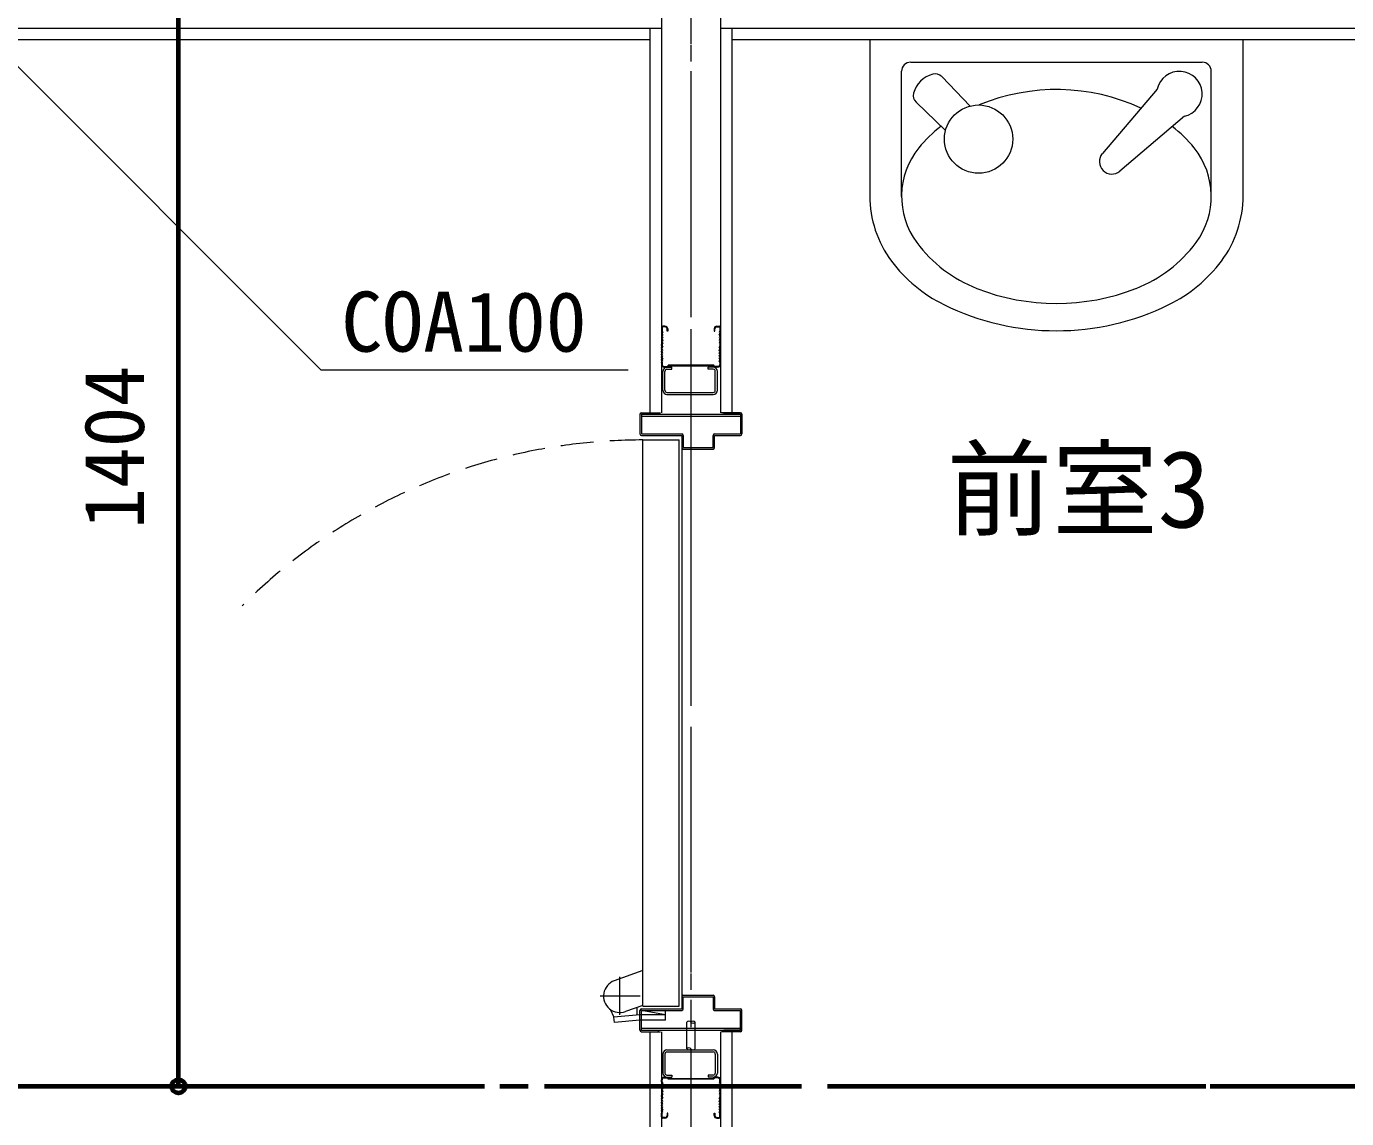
# Model space of a CAD drawing. Units: millimetres at full size, sheet at 1:30. Extents: x -16828 to 149130, y 47892 to 100313.
# Drawn here: x -4745 to -3295, y 50915 to 52115 of the extents above; entities that cross this region are included whole.
import ezdxf
from ezdxf.enums import TextEntityAlignment as Align

# ---------------------------------------------------------------- set-up
doc = ezdxf.new("R2010")
doc.units = ezdxf.units.MM
doc.header["$LTSCALE"] = 30
doc.header["$PDMODE"] = 32
doc.header["$PDSIZE"] = 15
for name, pattern in [('CHAIN2', [12, 9, -1, 1, -1]), ('DASHED1', [1.8, 1.2, -0.6]), ('DOUBLE_CHAIN1', [8.8, 5, -1, 0.6, -0.6, 0.6, -1])]:
    doc.linetypes.add(name, pattern=pattern)
for name, color, linetype, lineweight in [('0-0', 7, 'CHAIN2', 15), ('2-0_通芯', 7, 'DOUBLE_CHAIN1', 15), ('2-2_間仕切り芯', 7, 'DOUBLE_CHAIN1', 15), ('2-3_間仕切り', 7, 'Continuous', 15), ('2-A_建具', 7, 'Continuous', 15), ('3-0_AIHO08-壁芯', 7, 'CHAIN2', 15), ('4-7_AIHO13-衛生器具', 7, 'Continuous', 15), ('9-6_無題7', 7, 'Continuous', 15), ('9-E_配管－給湯１：ＣＵＰ(Ｍ)', 1, 'Continuous', 60)]:
    doc.layers.add(name, color=color, linetype=linetype, lineweight=lineweight)
doc.layers.add('4-8_AIHO12-部屋名', color=7, linetype='Continuous')
doc.styles.add('ＭＳ ゴシック', font='')
doc.styles.get('ＭＳ ゴシック').set_extended_font_data('MS Gothic')

# ---------------------------------------------------------------- blocks, each defined once
blk = doc.blocks.new('グループ部品-35')
at = {"layer": '4-7_AIHO13-衛生器具'}
for p, q in [((-3818.77, 52100.86), (-3818.77, 51929.24)), ((-3818.77, 52100.86), (-3408.77, 52100.86)), ((-3523.76, 52100.86), (-3503.76, 52100.86)), ((-3408.77, 51929.24), (-3408.77, 52100.86)), ((-3783.77, 51928.36), (-3783.77, 52065.86)), ((-3773.77, 52075.86), (-3453.77, 52075.86)), ((-3443.77, 51928.36), (-3443.77, 52065.86)), ((-3708.6, 52027.68), (-3739.78, 52060.02)), ((-3503.18, 52046.34), (-3563.38, 51975.55)), ((-3767.93, 52031.87), (-3735.59, 52000.69)), ((-3473.32, 52016.47), (-3544.1, 51956.26))]:
    blk.add_line(p, q, dxfattribs=at)
blk.add_circle((-3699.27, 51991.36), 37.5, dxfattribs=at)
for centre, radius, start, end in [((-3773.77, 52065.86), 10, 90, 180), ((-3478.79, 52040.86), 25, 282.64013, 167.32941), ((-3453.77, 52065.86), 10, 0, 90), ((-3741.7, 52033.79), 30, 105.3058, 164.69517), ((-3746.98, 52053.08), 10, 43.95652, 105.3058), ((-3760.99, 52039.07), 10, 164.69517, 226.04339), ((-3613.77, 51825.86), 220, 65.06722, 112.67346), ((-3655.96, 51893.83), 140, 127.1465, 141.11199), ((-3571.58, 51893.83), 140, 38.88801, 52.65285), ((-3698.77, 51928.36), 85, 141.11199, 216.50992), ((-3528.77, 51928.36), 85, 323.49008, 38.88801), ((-3552.96, 51966.69), 13.68, 139.62111, 310.38272), ((-3698.77, 51929.24), 120, 180, 216.75895), ((-3528.77, 51929.24), 120, 323.24105, 0), ((-3646.53, 51967.03), 150, 216.50992, 248.65668), ((-3581.01, 51967.03), 150, 291.34332, 323.49008), ((-3666.72, 51953.17), 160, 216.75895, 243.81443), ((-3560.82, 51953.17), 160, 296.18557, 323.24105), ((-3613.77, 52050.86), 240, 248.65668, 291.34332), ((-3613.77, 52060.86), 280.01, 243.81443, 296.18557)]:
    blk.add_arc(centre, radius, start, end, dxfattribs=at)

msp = doc.modelspace()

# ---------------------------------------------------------------- linework, layer by layer
at = {"layer": '0-0', "color": 1, "lineweight": 60}
msp.add_line((-9565.04, 50950.86), (35684.96, 50950.86), dxfattribs=at)
at = {"layer": '2-0_通芯', "color": 1, "lineweight": 60}
msp.add_line((-10727.74, 50950.86), (35684.96, 50950.86), dxfattribs=at)
at = {"layer": '2-2_間仕切り芯'}
msp.add_line((-4015.04, 53630.65), (-4015.04, 50451.34), dxfattribs=at)
at = {"layer": '2-3_間仕切り'}
for p, q in [((-4047.54, 52255.86), (-4047.54, 51690.86)), ((-3982.54, 52255.86), (-3982.54, 51690.86)), ((-5900.04, 52113.36), (-4047.54, 52113.36)), ((-4060.04, 52113.36), (-4060.04, 51690.86)), ((-3982.54, 52113.36), (-2847.54, 52113.36)), ((-3970.04, 52113.36), (-3970.04, 51690.86)), ((-5900.04, 52100.86), (-4060.04, 52100.86)), ((-3970.04, 52100.86), (-2860.04, 52100.86)), ((-4060.04, 51010.86), (-4060.04, 50865.86)), ((-4047.54, 51010.86), (-4047.54, 50865.86)), ((-3982.54, 51010.86), (-3982.54, 50865.86)), ((-3970.04, 51010.86), (-3970.04, 50865.86))]:
    msp.add_line(p, q, dxfattribs=at)
at = {"layer": '2-A_建具'}
for p, q in [((-4047.54, 51784.36), (-4047.54, 51780.86)), ((-4046.74, 51784.36), (-4046.74, 51780.86)), ((-4046.04, 51776.36), (-4046.74, 51777.86)), ((-4043.54, 51785.86), (-4046.04, 51785.86)), ((-4043.54, 51785.06), (-4046.04, 51785.06)), ((-4040.54, 51782.86), (-4040.54, 51780.36)), ((-3989.54, 51782.86), (-3989.54, 51780.36)), ((-3986.54, 51785.86), (-3984.04, 51785.86)), ((-3986.54, 51785.06), (-3984.04, 51785.06)), ((-3984.04, 51776.36), (-3983.34, 51777.86)), ((-3983.34, 51784.36), (-3983.34, 51780.86)), ((-3982.54, 51784.36), (-3982.54, 51780.86)), ((-4047.54, 51771.86), (-4046.84, 51770.36)), ((-4046.84, 51770.36), (-4047.54, 51768.86)), ((-4047.54, 51764.66), (-4047.54, 51765.86)), ((-4047.54, 51764.66), (-4046.84, 51763.36)), ((-4047.54, 51762.06), (-4046.84, 51763.36)), ((-4047.54, 51762.06), (-4047.54, 51760.86)), ((-4046.04, 51770.36), (-4046.74, 51768.86)), ((-4046.74, 51768.86), (-4046.04, 51767.36)), ((-4046.04, 51767.36), (-4046.74, 51765.86)), ((-4046.04, 51759.36), (-4046.74, 51760.86)), ((-3984.04, 51770.36), (-3983.34, 51768.86)), ((-3983.34, 51768.86), (-3984.04, 51767.36)), ((-3984.04, 51767.36), (-3983.34, 51765.86)), ((-3984.04, 51759.36), (-3983.34, 51760.86)), ((-3982.54, 51771.86), (-3983.24, 51770.36)), ((-3983.24, 51770.36), (-3982.54, 51768.86)), ((-3982.54, 51764.66), (-3983.24, 51763.36)), ((-3982.54, 51762.06), (-3983.24, 51763.36)), ((-3982.54, 51764.66), (-3982.54, 51765.86)), ((-3982.54, 51762.06), (-3982.54, 51760.86)), ((-4046.84, 51756.36), (-4047.54, 51757.86)), ((-4047.54, 51754.86), (-4046.84, 51756.36)), ((-4046.74, 51757.86), (-4046.04, 51759.36)), ((-4046.04, 51756.36), (-4046.74, 51757.86)), ((-4046.04, 51750.36), (-4046.74, 51748.86)), ((-3983.34, 51757.86), (-3984.04, 51759.36)), ((-3984.04, 51756.36), (-3983.34, 51757.86)), ((-3984.04, 51750.36), (-3983.34, 51748.86)), ((-3983.24, 51756.36), (-3982.54, 51757.86)), ((-3982.54, 51754.86), (-3983.24, 51756.36)), ((-4047.54, 51745.86), (-4047.54, 51743.86)), ((-4046.74, 51745.86), (-4046.74, 51743.86)), ((-4045.98, 51715.46), (-4045.98, 51736.26)), ((-4044.54, 51740.86), (-4035.98, 51740.86)), ((-4043.68, 51715.46), (-4043.68, 51736.26)), ((-4041.38, 51738.56), (-4035.98, 51738.56)), ((-4040.57, 51740.86), (-4039.7, 51742.36)), ((-3990, 51743.16), (-4040.08, 51743.16)), ((-4039.7, 51742.36), (-3990.38, 51742.36)), ((-4035.98, 51738.56), (-4035.98, 51740.86)), ((-3990.58, 51740.86), (-3995.98, 51740.86)), ((-3995.98, 51738.56), (-3995.98, 51740.86)), ((-3990.58, 51738.56), (-3995.98, 51738.56)), ((-3988.28, 51715.46), (-3988.28, 51736.26)), ((-3985.98, 51715.46), (-3985.98, 51736.26)), ((-3983.34, 51745.86), (-3983.34, 51743.86)), ((-3982.54, 51745.86), (-3982.54, 51743.86)), ((-4041.38, 51713.16), (-3990.58, 51713.16)), ((-4041.38, 51710.86), (-3990.58, 51710.86)), ((-4071.04, 51689.26), (-4071.04, 51667.46)), ((-4069.44, 51690.86), (-4048.54, 51690.86)), ((-4069.44, 51689.26), (-4069.44, 51667.46)), ((-4069.44, 51689.26), (-4051.04, 51689.26)), ((-4069.44, 51689.26), (-3960.64, 51689.26)), ((-4051.04, 51689.26), (-4051.04, 51690.86)), ((-3960.64, 51690.86), (-3981.54, 51690.86)), ((-3979.04, 51690.86), (-3979.04, 51689.26)), ((-3960.64, 51689.26), (-3979.04, 51689.26)), ((-3960.64, 51689.26), (-3960.64, 51667.46)), ((-3959.04, 51689.26), (-3959.04, 51667.46)), ((-4069.44, 51686.96), (-3960.64, 51686.96)), ((-4069.44, 51667.46), (-4025.04, 51667.46)), ((-4069.44, 51665.86), (-4025.04, 51665.86)), ((-4068.04, 51660.86), (-4028.04, 51660.86)), ((-4068.04, 51038.86), (-4068.04, 51660.86)), ((-4028.04, 51038.86), (-4028.04, 51660.86)), ((-4025.04, 51665.86), (-4025.04, 51035.86)), ((-4023.44, 51665.86), (-4023.44, 51652.46)), ((-3990.64, 51652.46), (-3990.64, 51665.86)), ((-3989.04, 51667.46), (-3960.64, 51667.46)), ((-3989.04, 51652.46), (-3989.04, 51665.86)), ((-3989.04, 51665.86), (-3960.64, 51665.86)), ((-4023.44, 51652.46), (-3990.64, 51652.46)), ((-4023.44, 51650.86), (-3990.64, 51650.86)), ((-4068.04, 51078.12), (-4099.2, 51066.78)), ((-4093.04, 51029.49), (-4093.04, 51071.29)), ((-4023.44, 51050.86), (-3990.64, 51050.86)), ((-4070.78, 51049.86), (-4114.71, 51049.86)), ((-4068.04, 51039.8), (-4086.88, 51032.95)), ((-4074.04, 51029.12), (-4074.04, 51037.62)), ((-4069.44, 51035.86), (-4025.04, 51035.86)), ((-4068.04, 51038.86), (-4028.04, 51038.86)), ((-4023.44, 51035.86), (-4023.44, 51049.26)), ((-4023.44, 51049.26), (-3990.64, 51049.26)), ((-3990.64, 51049.26), (-3990.64, 51035.86)), ((-3989.04, 51049.26), (-3989.04, 51035.86)), ((-3989.04, 51035.86), (-3960.64, 51035.86)), ((-4103.89, 51035.5), (-4099.57, 51026.84)), ((-4071.04, 51029.38), (-4099.57, 51026.84)), ((-4071.04, 51012.46), (-4071.04, 51034.26)), ((-4043.04, 51029.36), (-4071.04, 51029.36)), ((-4069.44, 51034.26), (-4025.04, 51034.26)), ((-4069.44, 51012.46), (-4069.44, 51034.26)), ((-4043.04, 51029.36), (-4069.44, 51033.96)), ((-4043.04, 51023.36), (-4043.04, 51034.26)), ((-4019.52, 50992.1), (-4019.52, 51021.36)), ((-4010.52, 50992.1), (-4010.52, 51021.36)), ((-3989.04, 51034.26), (-3960.64, 51034.26)), ((-3960.64, 51012.46), (-3960.64, 51034.26)), ((-3959.04, 51012.46), (-3959.04, 51034.26)), ((-4069.44, 51014.76), (-3960.64, 51014.76)), ((-4069.44, 51012.46), (-4051.04, 51012.46)), ((-4069.44, 51012.46), (-3960.64, 51012.46)), ((-4069.44, 51010.86), (-4048.54, 51010.86)), ((-4051.04, 51012.46), (-4051.04, 51010.86)), ((-3960.64, 51010.86), (-3981.54, 51010.86)), ((-3960.64, 51012.46), (-3979.04, 51012.46)), ((-3979.04, 51010.86), (-3979.04, 51012.46)), ((-4045.98, 50986.26), (-4045.98, 50965.46)), ((-4043.68, 50986.26), (-4043.68, 50965.46)), ((-4041.38, 50990.86), (-3990.58, 50990.86)), ((-4041.38, 50988.56), (-3990.58, 50988.56)), ((-3988.28, 50986.26), (-3988.28, 50965.46)), ((-3985.98, 50986.26), (-3985.98, 50965.46)), ((-4047.54, 50955.86), (-4047.54, 50957.86)), ((-4046.74, 50955.86), (-4046.74, 50957.86)), ((-4046.04, 50951.36), (-4046.74, 50952.86)), ((-4044.54, 50960.86), (-4035.98, 50960.86)), ((-4041.38, 50963.16), (-4035.98, 50963.16)), ((-4040.57, 50960.86), (-4039.7, 50959.36)), ((-3990, 50958.56), (-4040.08, 50958.56)), ((-4039.7, 50959.36), (-3990.38, 50959.36)), ((-4035.98, 50963.16), (-4035.98, 50960.86)), ((-3990.58, 50963.16), (-3995.98, 50963.16)), ((-3995.98, 50963.16), (-3995.98, 50960.86)), ((-3990.58, 50960.86), (-3995.98, 50960.86)), ((-3984.04, 50951.36), (-3983.34, 50952.86)), ((-3983.34, 50955.86), (-3983.34, 50957.86)), ((-3982.54, 50955.86), (-3982.54, 50957.86)), ((-4047.54, 50946.86), (-4046.84, 50945.36)), ((-4046.84, 50945.36), (-4047.54, 50943.86)), ((-4047.54, 50939.66), (-4047.54, 50940.86)), ((-4047.54, 50939.66), (-4046.84, 50938.36)), ((-4047.54, 50937.06), (-4046.84, 50938.36)), ((-4047.54, 50937.06), (-4047.54, 50935.86)), ((-4046.04, 50945.36), (-4046.74, 50943.86)), ((-4046.74, 50943.86), (-4046.04, 50942.36)), ((-4046.04, 50942.36), (-4046.74, 50940.86)), ((-4046.04, 50934.36), (-4046.74, 50935.86)), ((-4046.74, 50932.86), (-4046.04, 50934.36)), ((-3984.04, 50945.36), (-3983.34, 50943.86)), ((-3983.34, 50943.86), (-3984.04, 50942.36)), ((-3984.04, 50942.36), (-3983.34, 50940.86)), ((-3984.04, 50934.36), (-3983.34, 50935.86)), ((-3983.34, 50932.86), (-3984.04, 50934.36)), ((-3982.54, 50946.86), (-3983.24, 50945.36)), ((-3983.24, 50945.36), (-3982.54, 50943.86)), ((-3982.54, 50939.66), (-3983.24, 50938.36)), ((-3982.54, 50937.06), (-3983.24, 50938.36)), ((-3982.54, 50939.66), (-3982.54, 50940.86)), ((-3982.54, 50937.06), (-3982.54, 50935.86)), ((-4046.84, 50931.36), (-4047.54, 50932.86)), ((-4047.54, 50929.86), (-4046.84, 50931.36)), ((-4047.54, 50917.36), (-4047.54, 50920.86)), ((-4046.04, 50931.36), (-4046.74, 50932.86)), ((-4046.04, 50925.36), (-4046.74, 50923.86)), ((-4046.74, 50917.36), (-4046.74, 50920.86)), ((-4040.54, 50918.86), (-4040.54, 50921.36)), ((-3989.54, 50918.86), (-3989.54, 50921.36)), ((-3984.04, 50931.36), (-3983.34, 50932.86)), ((-3984.04, 50925.36), (-3983.34, 50923.86)), ((-3983.34, 50917.36), (-3983.34, 50920.86)), ((-3983.24, 50931.36), (-3982.54, 50932.86)), ((-3982.54, 50929.86), (-3983.24, 50931.36)), ((-3982.54, 50917.36), (-3982.54, 50920.86)), ((-4043.54, 50916.66), (-4046.04, 50916.66)), ((-4043.54, 50915.86), (-4046.04, 50915.86)), ((-3986.54, 50916.66), (-3984.04, 50916.66)), ((-3986.54, 50915.86), (-3984.04, 50915.86))]:
    msp.add_line(p, q, dxfattribs=at)
for points in [[(-4047.54, 51780.86), (-4046.84, 51779.36), (-4047.54, 51777.86)], [(-4047.54, 51777.86), (-4046.84, 51776.36), (-4047.54, 51774.86)], [(-4046.74, 51780.86), (-4046.04, 51779.36), (-4046.74, 51777.86)], [(-4046.04, 51776.36), (-4046.74, 51774.86), (-4046.04, 51773.36)], [(-4040.54, 51780.36), (-4041.34, 51780.36), (-4041.34, 51782.86)], [(-3989.54, 51780.36), (-3988.74, 51780.36), (-3988.74, 51782.86)], [(-3983.34, 51780.86), (-3984.04, 51779.36), (-3983.34, 51777.86)], [(-3984.04, 51776.36), (-3983.34, 51774.86), (-3984.04, 51773.36)], [(-3982.54, 51780.86), (-3983.24, 51779.36), (-3982.54, 51777.86)], [(-3982.54, 51777.86), (-3983.24, 51776.36), (-3982.54, 51774.86)], [(-4047.54, 51774.86), (-4046.84, 51773.36), (-4047.54, 51771.86)], [(-4047.54, 51768.86), (-4046.84, 51767.36), (-4047.54, 51765.86)], [(-4047.54, 51757.86), (-4046.84, 51759.36), (-4047.54, 51760.86)], [(-4046.04, 51773.36), (-4046.74, 51771.86), (-4046.04, 51770.36)], [(-4046.74, 51765.86), (-4046.74, 51764.66), (-4046.04, 51763.36)], [(-4046.74, 51760.86), (-4046.74, 51762.06), (-4046.04, 51763.36)], [(-3984.04, 51773.36), (-3983.34, 51771.86), (-3984.04, 51770.36)], [(-3983.34, 51765.86), (-3983.34, 51764.66), (-3984.04, 51763.36)], [(-3983.34, 51760.86), (-3983.34, 51762.06), (-3984.04, 51763.36)], [(-3982.54, 51774.86), (-3983.24, 51773.36), (-3982.54, 51771.86)], [(-3982.54, 51768.86), (-3983.24, 51767.36), (-3982.54, 51765.86)], [(-3982.54, 51757.86), (-3983.24, 51759.36), (-3982.54, 51760.86)], [(-4047.54, 51751.86), (-4046.84, 51753.36), (-4047.54, 51754.86)], [(-4047.54, 51748.86), (-4046.84, 51750.36), (-4047.54, 51751.86)], [(-4047.54, 51745.86), (-4046.84, 51747.36), (-4047.54, 51748.86)], [(-4046.04, 51753.36), (-4046.74, 51754.86), (-4046.04, 51756.36)], [(-4046.04, 51750.36), (-4046.74, 51751.86), (-4046.04, 51753.36)], [(-4046.74, 51745.86), (-4046.04, 51747.36), (-4046.74, 51748.86)], [(-3984.04, 51753.36), (-3983.34, 51754.86), (-3984.04, 51756.36)], [(-3984.04, 51750.36), (-3983.34, 51751.86), (-3984.04, 51753.36)], [(-3983.34, 51745.86), (-3984.04, 51747.36), (-3983.34, 51748.86)], [(-3982.54, 51751.86), (-3983.24, 51753.36), (-3982.54, 51754.86)], [(-3982.54, 51748.86), (-3983.24, 51750.36), (-3982.54, 51751.86)], [(-3982.54, 51745.86), (-3983.24, 51747.36), (-3982.54, 51748.86)], [(-4044.54, 51741.66), (-4040.94, 51741.66), (-4040.08, 51743.16)], [(-3985.54, 51740.86), (-3989.52, 51740.86), (-3990.38, 51742.36)], [(-3985.54, 51741.66), (-3989.14, 51741.66), (-3990, 51743.16)], [(-4043.04, 51023.36), (-4071.04, 51023.36), (-4099.04, 51020.86), (-4099.57, 51026.84)], [(-4047.54, 50955.86), (-4046.84, 50954.36), (-4047.54, 50952.86)], [(-4047.54, 50952.86), (-4046.84, 50951.36), (-4047.54, 50949.86)], [(-4047.54, 50949.86), (-4046.84, 50948.36), (-4047.54, 50946.86)], [(-4046.74, 50955.86), (-4046.04, 50954.36), (-4046.74, 50952.86)], [(-4046.04, 50951.36), (-4046.74, 50949.86), (-4046.04, 50948.36)], [(-4044.54, 50960.06), (-4040.94, 50960.06), (-4040.08, 50958.56)], [(-3985.54, 50960.86), (-3989.52, 50960.86), (-3990.38, 50959.36)], [(-3985.54, 50960.06), (-3989.14, 50960.06), (-3990, 50958.56)], [(-3983.34, 50955.86), (-3984.04, 50954.36), (-3983.34, 50952.86)], [(-3984.04, 50951.36), (-3983.34, 50949.86), (-3984.04, 50948.36)], [(-3982.54, 50955.86), (-3983.24, 50954.36), (-3982.54, 50952.86)], [(-3982.54, 50952.86), (-3983.24, 50951.36), (-3982.54, 50949.86)], [(-3982.54, 50949.86), (-3983.24, 50948.36), (-3982.54, 50946.86)], [(-4047.54, 50943.86), (-4046.84, 50942.36), (-4047.54, 50940.86)], [(-4047.54, 50932.86), (-4046.84, 50934.36), (-4047.54, 50935.86)], [(-4046.04, 50948.36), (-4046.74, 50946.86), (-4046.04, 50945.36)], [(-4046.74, 50940.86), (-4046.74, 50939.66), (-4046.04, 50938.36)], [(-4046.74, 50935.86), (-4046.74, 50937.06), (-4046.04, 50938.36)], [(-3984.04, 50948.36), (-3983.34, 50946.86), (-3984.04, 50945.36)], [(-3983.34, 50940.86), (-3983.34, 50939.66), (-3984.04, 50938.36)], [(-3983.34, 50935.86), (-3983.34, 50937.06), (-3984.04, 50938.36)], [(-3982.54, 50943.86), (-3983.24, 50942.36), (-3982.54, 50940.86)], [(-3982.54, 50932.86), (-3983.24, 50934.36), (-3982.54, 50935.86)], [(-4047.54, 50926.86), (-4046.84, 50928.36), (-4047.54, 50929.86)], [(-4047.54, 50923.86), (-4046.84, 50925.36), (-4047.54, 50926.86)], [(-4047.54, 50920.86), (-4046.84, 50922.36), (-4047.54, 50923.86)], [(-4046.04, 50928.36), (-4046.74, 50929.86), (-4046.04, 50931.36)], [(-4046.04, 50925.36), (-4046.74, 50926.86), (-4046.04, 50928.36)], [(-4046.74, 50920.86), (-4046.04, 50922.36), (-4046.74, 50923.86)], [(-4040.54, 50921.36), (-4041.34, 50921.36), (-4041.34, 50918.86)], [(-3989.54, 50921.36), (-3988.74, 50921.36), (-3988.74, 50918.86)], [(-3984.04, 50928.36), (-3983.34, 50929.86), (-3984.04, 50931.36)], [(-3984.04, 50925.36), (-3983.34, 50926.86), (-3984.04, 50928.36)], [(-3983.34, 50920.86), (-3984.04, 50922.36), (-3983.34, 50923.86)], [(-3982.54, 50926.86), (-3983.24, 50928.36), (-3982.54, 50929.86)], [(-3982.54, 50923.86), (-3983.24, 50925.36), (-3982.54, 50926.86)], [(-3982.54, 50920.86), (-3983.24, 50922.36), (-3982.54, 50923.86)]]:
    msp.add_lwpolyline(points, dxfattribs=at)
for centre, radius, start, end in [((-4046.04, 51784.36), 1.5, 90, 180), ((-4046.04, 51784.36), 0.7, 90, 180), ((-4043.54, 51782.86), 3, 0, 90), ((-4043.54, 51782.86), 2.2, 0, 90), ((-3986.54, 51782.86), 3, 90, 180), ((-3986.54, 51782.86), 2.2, 90, 180), ((-3984.04, 51784.36), 1.5, 0, 90), ((-3984.04, 51784.36), 0.7, 0, 90), ((-4044.54, 51743.86), 3, 180, 270), ((-4044.54, 51743.86), 2.2, 180, 270), ((-4041.38, 51736.26), 4.6, 90, 180), ((-4041.38, 51736.26), 2.3, 90, 180), ((-3990.58, 51736.26), 4.6, 0, 90), ((-3990.58, 51736.26), 2.3, 0, 90), ((-3985.54, 51743.86), 3, 270, 0), ((-3985.54, 51743.86), 2.2, 270, 0), ((-4041.38, 51715.46), 4.6, 180, 270), ((-4041.38, 51715.46), 2.3, 180, 270), ((-3990.58, 51715.46), 4.6, 270, 0), ((-3990.58, 51715.46), 2.3, 270, 0), ((-4069.44, 51689.26), 1.6, 90, 180), ((-3960.64, 51689.26), 1.6, 0, 90), ((-4069.44, 51667.46), 1.6, 180, 270), ((-4025.04, 51665.86), 1.6, 0, 90), ((-3989.04, 51665.86), 1.6, 90, 180), ((-3960.64, 51667.46), 1.6, 270, 0), ((-4023.44, 51652.46), 1.6, 180, 270), ((-3990.64, 51652.46), 1.6, 270, 0), ((-4093.04, 51049.86), 18, 110, 290), ((-4023.44, 51049.26), 1.6, 90, 180), ((-3990.64, 51049.26), 1.6, 0, 90), ((-4069.44, 51034.26), 1.6, 90, 180), ((-4025.04, 51035.86), 1.6, 270, 0), ((-3989.04, 51035.86), 1.6, 180, 270), ((-3960.64, 51034.26), 1.6, 0, 90), ((-4017.27, 51019.61), 2.85, 37.893, 142.107), ((-4012.77, 51019.61), 2.85, 37.893, 142.107), ((-4012.77, 51023.11), 2.85, 217.893, 322.107), ((-4069.44, 51012.46), 1.6, 180, 270), ((-3960.64, 51012.46), 1.6, 270, 0), ((-4017.27, 50990.35), 2.85, 37.893, 142.107), ((-4041.38, 50986.26), 4.6, 90, 180), ((-4041.38, 50986.26), 2.3, 90, 180), ((-4017.27, 50993.85), 2.85, 217.893, 322.107), ((-4012.77, 50993.85), 2.85, 217.893, 322.107), ((-3990.58, 50986.26), 4.6, 0, 90), ((-3990.58, 50986.26), 2.3, 0, 90), ((-4041.38, 50965.46), 4.6, 180, 270), ((-4041.38, 50965.46), 2.3, 180, 270), ((-3990.58, 50965.46), 4.6, 270, 0), ((-3990.58, 50965.46), 2.3, 270, 0), ((-4044.54, 50957.86), 3, 90, 180), ((-4044.54, 50957.86), 2.2, 90, 180), ((-3985.54, 50957.86), 3, 0, 90), ((-3985.54, 50957.86), 2.2, 0, 90), ((-4046.04, 50917.36), 1.5, 180, 270), ((-4046.04, 50917.36), 0.7, 180, 270), ((-4043.54, 50918.86), 2.2, 270, 0), ((-4043.54, 50918.86), 3, 270, 0), ((-3986.54, 50918.86), 3, 180, 270), ((-3986.54, 50918.86), 2.2, 180, 270), ((-3984.04, 50917.36), 0.7, 270, 0), ((-3984.04, 50917.36), 1.5, 270, 0)]:
    msp.add_arc(centre, radius, start, end, dxfattribs=at)
at = {"layer": '2-A_建具', "linetype": 'DASHED1'}
msp.add_arc((-4068.04, 51038.86), 622, 90, 135, dxfattribs=at)
at = {"layer": '3-0_AIHO08-壁芯'}
msp.add_line((-4015.04, 53145.86), (-4015.04, 50945.86), dxfattribs=at)
at = {"layer": '9-6_無題7'}
for p, q in [((-5009.22, 52325.95), (-4421.37, 51738.1)), ((-4421.37, 51738.1), (-4083.87, 51738.1))]:
    msp.add_line(p, q, dxfattribs=at)
at = {"layer": '9-E_配管－給湯１：ＣＵＰ(Ｍ)'}
for p, q in [((-4577.79, 50950.86), (-4577.79, 52355.13)), ((-4710.87, 50950.86), (-4532.79, 50950.86))]:
    msp.add_line(p, q, dxfattribs=at)
msp.add_point((-4577.79, 50950.86), dxfattribs=at)

# ---------------------------------------------------------------- block references
at = {"layer": '4-7_AIHO13-衛生器具'}
msp.add_blockref('グループ部品-35', (0, 0), dxfattribs=at)

# ---------------------------------------------------------------- texts
at = {"layer": '4-8_AIHO12-部屋名', "style": 'ＭＳ ゴシック'}
msp.add_text('前室3', height=84.92, dxfattribs=at).set_placement((-3734.31, 51539.16), align=Align.BOTTOM_LEFT)
at = {"layer": '9-6_無題7', "style": 'ＭＳ ゴシック'}
msp.add_text('COA100', height=65.98, dxfattribs=at).set_placement((-4398.87, 51738.1), align=Align.BOTTOM_LEFT)
at = {"layer": '9-E_配管－給湯１：ＣＵＰ(Ｍ)', "style": 'ＭＳ ゴシック'}
msp.add_text('1404', height=65.98, rotation=90, dxfattribs=at).set_placement((-4595.79, 51563), align=Align.BOTTOM_LEFT)

doc.saveas('drawing.dxf')
